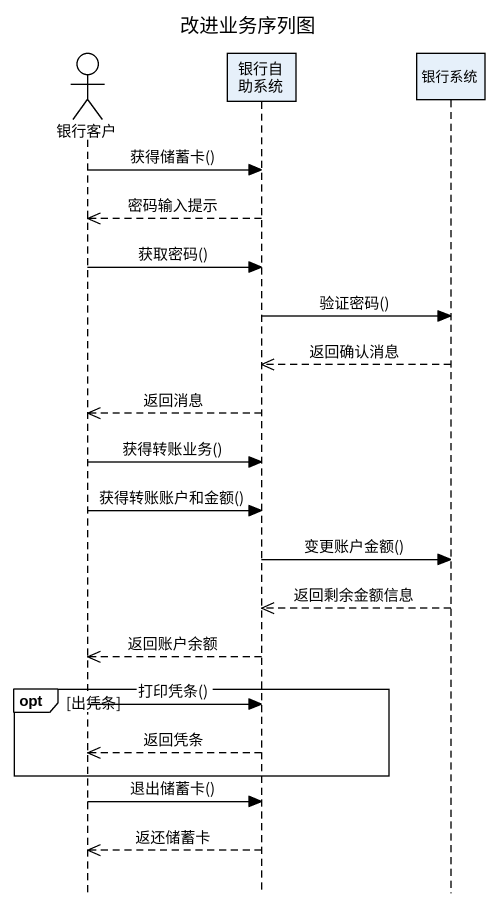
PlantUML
@startuml
title 改进业务序列图
hide footbox
actor 银行客户
participant 银行自助系统
participant 银行系统

银行客户 -> 银行自助系统 : 获得储蓄卡()
银行自助系统 -->> 银行客户 : 密码输入提示
银行客户 -> 银行自助系统 : 获取密码()
银行自助系统 -> 银行系统 : 验证密码()
银行系统 -->> 银行自助系统 : 返回确认消息
银行自助系统 -->> 银行客户 : 返回消息
银行客户 -> 银行自助系统 : 获得转账业务()
银行客户 -> 银行自助系统 : 获得转账账户和金额()
银行自助系统 -> 银行系统 : 变更账户金额()
银行系统 -->> 银行自助系统 : 返回剩余金额信息
银行自助系统 -->> 银行客户 : 返回账户余额
opt 出凭条
  银行客户 -> 银行自助系统 : 打印凭条()
  银行自助系统 -->> 银行客户 : 返回凭条
end
银行客户 -> 银行自助系统 : 退出储蓄卡()
银行自助系统 -->> 银行客户 : 返还储蓄卡
@enduml
